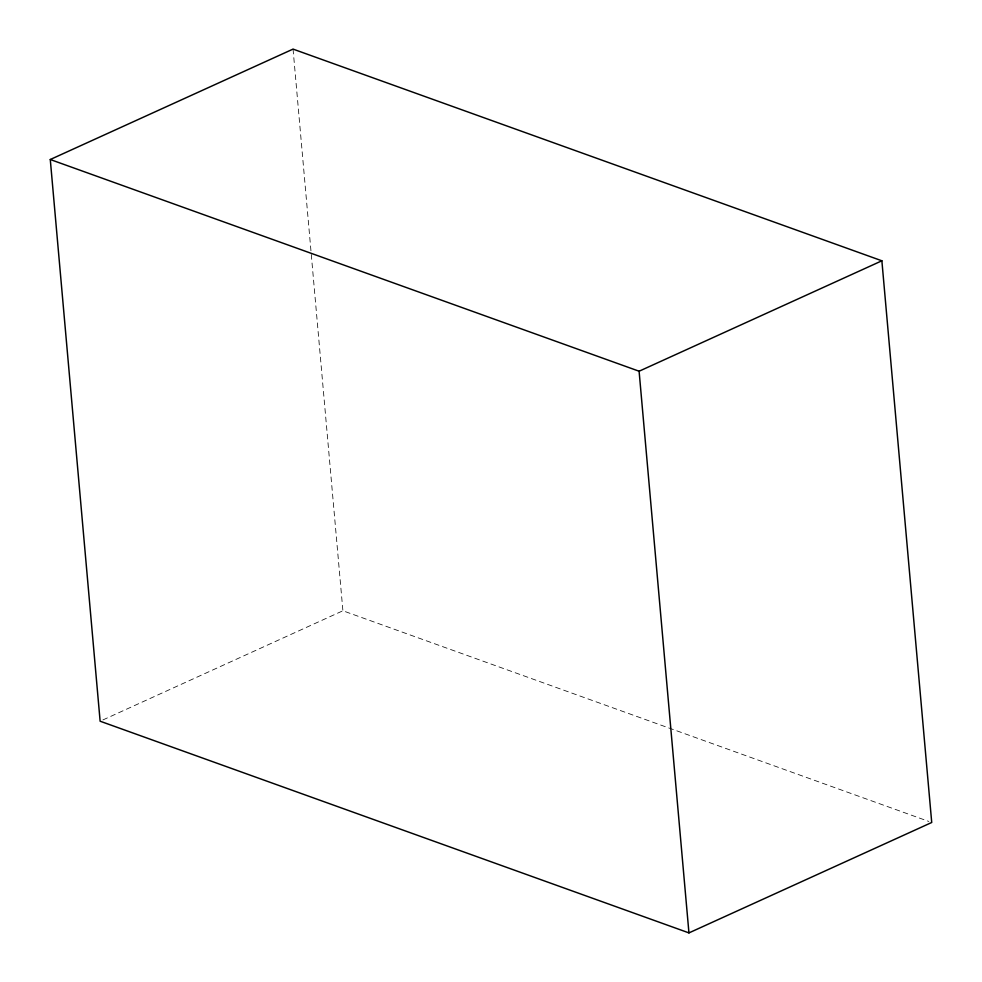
<?xml version="1.0" encoding="UTF-8"?>
<svg xmlns="http://www.w3.org/2000/svg" width="982" height="982" viewBox="0 0 982 982"><rect width="100%" height="100%" fill="white"/><g stroke="black" fill="none" stroke-linecap="round" stroke-linejoin="round"><path stroke-width="0.74" stroke-dasharray="4.91 3.68" d="M102.926 719.929L342.902 610.779L928.837 821.443M293.053 49.1L342.902 610.779"/><path stroke-width="1.47" d="M50.278 159.514L293.053 49.1L881.873 260.795L931.722 822.486L688.947 932.9L100.127 721.205L50.278 159.514L639.098 371.221L881.873 260.795M639.098 371.221L688.947 932.9"/></g></svg>
